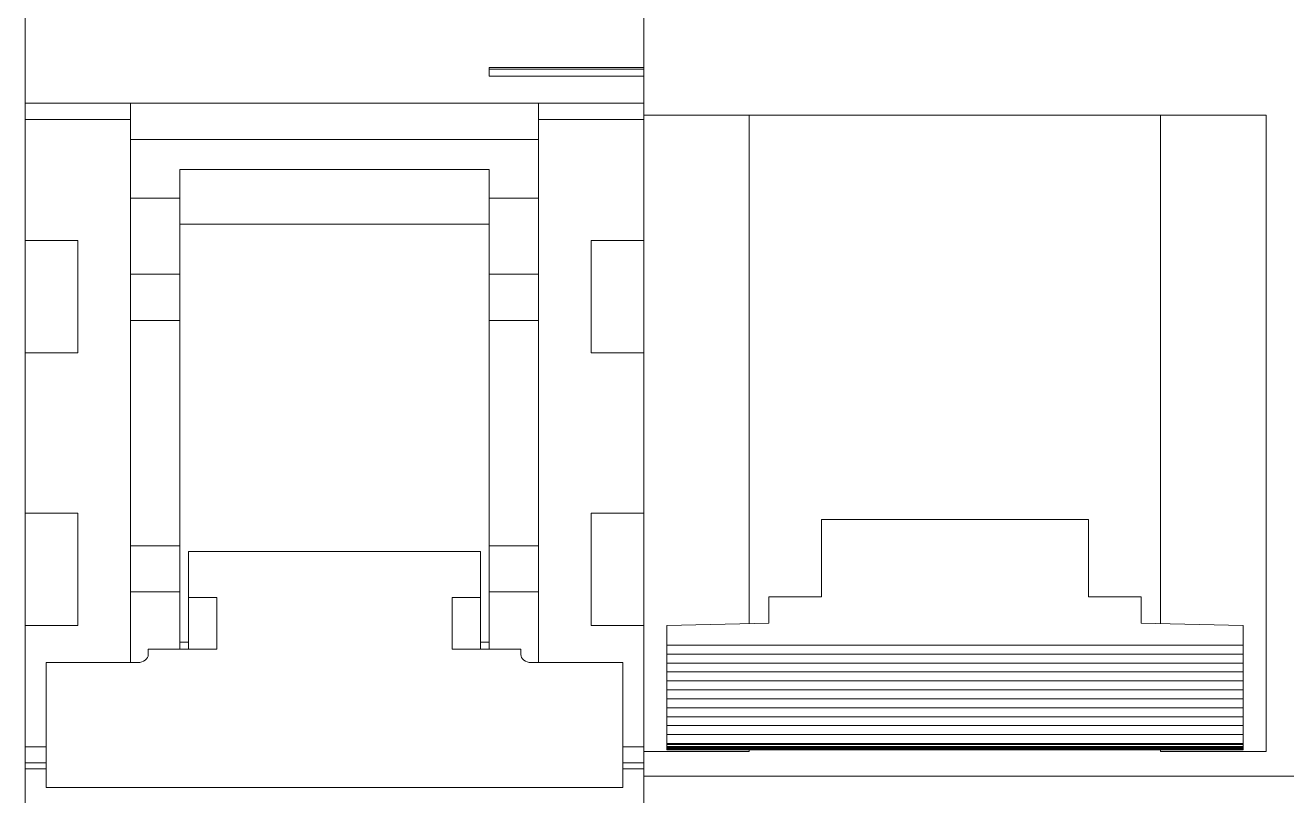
# Model space of a CAD drawing. Header units: millimetres. Extents: x 1359 to 3577, y 1333 to 3557.
# Drawn here: x 2268.15 to 2304.04, y 2745.13 to 2767.05 of the extents above; entities that cross this region are included whole.
import ezdxf

# ---------------------------------------------------------------- set-up
doc = ezdxf.new("R2010")
doc.units = ezdxf.units.MM
doc.layers.add('000-PI-Oprema', color=30, linetype='Continuous', lineweight=5)
doc.layers.add('002-PI-Kabelska kanalica', color=150, linetype='Continuous')

# ---------------------------------------------------------------- blocks, each defined once
blk = doc.blocks.new('5TE8112')
at = {"layer": '000-PI-Oprema', "color": 0, "linetype": 'ByBlock', "lineweight": 0}
for p, q in [((1289.453, 139.821), (1289.453, 115.654)), ((1307.053, 139.821), (1307.053, 116.671)), ((1302.653, 116.671), (1302.653, 116.421)), ((1307.053, 116.671), (1302.653, 116.671)), ((1307.053, 116.671), (1307.053, 116.621)), ((1302.653, 116.621), (1307.053, 116.621)), ((1302.653, 116.421), (1307.053, 116.421)), ((1307.053, 116.621), (1307.053, 116.421)), ((1307.053, 116.421), (1307.053, 115.654)), ((1289.453, 115.192), (1289.453, 115.654)), ((1289.453, 115.654), (1307.053, 115.654)), ((1307.053, 115.654), (1307.053, 115.192)), ((1289.453, 115.194), (1289.453, 111.749)), ((1292.453, 99.743), (1292.453, 115.194)), ((1304.053, 115.194), (1304.053, 99.743)), ((1307.053, 115.194), (1307.053, 111.749)), ((1293.853, 113.773), (1293.853, 112.95)), ((1302.653, 113.773), (1293.853, 113.773)), ((1302.653, 113.773), (1302.653, 112.95)), ((1293.853, 110.787), (1293.853, 112.952)), ((1302.653, 112.952), (1302.653, 110.787)), ((1302.653, 112.213), (1293.853, 112.213)), ((1289.453, 111.749), (1289.453, 108.549)), ((1289.453, 111.749), (1290.953, 111.749)), ((1290.953, 111.749), (1290.953, 108.549)), ((1305.553, 108.549), (1305.553, 111.749)), ((1305.553, 111.749), (1307.053, 111.749)), ((1307.053, 111.749), (1307.053, 108.549)), ((1292.453, 110.787), (1293.853, 110.787)), ((1293.853, 110.787), (1293.853, 109.477)), ((1302.653, 110.787), (1302.653, 109.477)), ((1302.653, 110.787), (1304.053, 110.787)), ((1293.853, 109.477), (1292.453, 109.477)), ((1293.853, 103.064), (1293.853, 109.477)), ((1304.053, 109.477), (1302.653, 109.477)), ((1302.653, 109.477), (1302.653, 103.064)), ((1290.953, 108.549), (1289.453, 108.549)), ((1289.453, 108.549), (1289.453, 103.992)), ((1307.053, 108.549), (1305.553, 108.549)), ((1307.053, 108.549), (1307.053, 103.992)), ((1289.453, 103.992), (1289.453, 100.792)), ((1290.953, 103.992), (1289.453, 103.992)), ((1290.953, 103.992), (1290.953, 100.792)), ((1305.553, 100.792), (1305.553, 103.992)), ((1305.553, 103.992), (1307.053, 103.992)), ((1307.053, 103.992), (1307.053, 100.792)), ((1292.453, 103.064), (1293.853, 103.064)), ((1293.853, 103.064), (1293.853, 101.754)), ((1302.653, 103.064), (1302.653, 101.754)), ((1302.653, 103.064), (1304.053, 103.064)), ((1294.103, 102.899), (1302.403, 102.899)), ((1294.103, 101.591), (1294.103, 102.899)), ((1302.403, 101.591), (1302.403, 102.899)), ((1293.853, 101.754), (1292.453, 101.754)), ((1293.853, 100.126), (1293.853, 101.754)), ((1294.103, 101.591), (1294.103, 100.126)), ((1294.103, 101.591), (1294.903, 101.591)), ((1294.903, 100.126), (1294.903, 101.591)), ((1301.603, 101.591), (1301.603, 100.126)), ((1302.403, 101.591), (1301.603, 101.591)), ((1302.403, 100.126), (1302.403, 101.591)), ((1302.653, 101.754), (1302.653, 100.126)), ((1304.053, 101.754), (1302.653, 101.754)), ((1290.953, 100.792), (1289.453, 100.792)), ((1289.453, 100.792), (1289.453, 97.348)), ((1307.053, 100.792), (1305.553, 100.792)), ((1307.053, 100.792), (1307.053, 97.348)), ((1293.853, 100.324), (1294.103, 100.324)), ((1302.403, 100.324), (1302.653, 100.324)), ((1292.953, 100.126), (1294.903, 100.126)), ((1292.953, 99.972), (1292.953, 100.126)), ((1301.603, 100.126), (1303.553, 100.126)), ((1303.553, 99.972), (1303.553, 100.126)), ((1290.053, 99.743), (1290.053, 98.976)), ((1290.053, 99.743), (1292.653, 99.743)), ((1303.853, 99.743), (1306.453, 99.743)), ((1306.453, 99.743), (1306.453, 98.976)), ((1290.053, 98.976), (1290.053, 98.784)), ((1290.053, 98.554), (1290.053, 98.784)), ((1306.453, 98.976), (1306.453, 98.784)), ((1306.453, 98.784), (1306.453, 98.554)), ((1290.053, 98.554), (1290.053, 98.361)), ((1290.053, 98.131), (1290.053, 98.361)), ((1306.453, 98.554), (1306.453, 98.361)), ((1306.453, 98.361), (1306.453, 98.131)), ((1290.053, 97.938), (1290.053, 98.131)), ((1306.453, 98.131), (1306.453, 97.938)), ((1290.053, 97.709), (1290.053, 97.938)), ((1290.053, 97.516), (1290.053, 97.709)), ((1306.453, 97.938), (1306.453, 97.709)), ((1306.453, 97.709), (1306.453, 97.516)), ((1289.453, 96.888), (1289.453, 97.349)), ((1290.053, 97.286), (1290.053, 97.516)), ((1290.053, 97.093), (1290.053, 97.286)), ((1306.453, 97.516), (1306.453, 97.286)), ((1306.453, 97.286), (1306.453, 97.093)), ((1307.053, 97.349), (1307.053, 96.888)), ((1290.053, 96.863), (1290.053, 97.093)), ((1306.453, 97.093), (1306.453, 96.863)), ((1290.053, 96.888), (1289.453, 96.888)), ((1289.453, 96.721), (1289.453, 96.888)), ((1289.453, 95.721), (1289.453, 96.721)), ((1290.053, 96.67), (1290.053, 96.863)), ((1290.053, 96.441), (1290.053, 96.67)), ((1306.453, 96.888), (1307.053, 96.888)), ((1306.453, 96.863), (1306.453, 96.67)), ((1306.453, 96.67), (1306.453, 96.441)), ((1307.053, 96.888), (1307.053, 96.721)), ((1307.053, 95.721), (1307.053, 96.721)), ((1290.053, 96.183), (1290.053, 96.441)), ((1306.453, 96.441), (1306.453, 96.183)), ((1290.053, 96.183), (1306.453, 96.183))]:
    blk.add_line(p, q, dxfattribs=at)
for centre, start_param, end_param in [((1292.653, 99.972), 4.712389, 6.283185), ((1303.853, 99.972), 3.141593, 4.712389)]:
    blk.add_ellipse(centre, major_axis=(0.3, 0), ratio=0.766044, start_param=start_param, end_param=end_param, dxfattribs=at)
for points, degree in [([(1292.453, 115.654), (1291.453, 115.654), (1290.453, 115.654), (1289.453, 115.654)], 3), ([(1292.453, 115.654), (1292.453, 115.504), (1292.453, 115.253), (1292.453, 115.194)], 2), ([(1304.053, 115.194), (1304.053, 115.252), (1304.053, 115.503), (1304.053, 115.654)], 2), ([(1307.053, 115.654), (1306.053, 115.654), (1305.053, 115.654), (1304.053, 115.654)], 3), ([(1292.453, 115.194), (1291.453, 115.194), (1290.453, 115.194), (1289.453, 115.194)], 3), ([(1307.053, 115.194), (1306.053, 115.194), (1305.053, 115.194), (1304.053, 115.194)], 3), ([(1304.053, 114.622), (1300.187, 114.622), (1296.32, 114.622), (1292.453, 114.622)], 3), ([(1293.853, 112.952), (1293.387, 112.952), (1292.92, 112.952), (1292.453, 112.952)], 3), ([(1304.053, 112.952), (1303.587, 112.952), (1303.12, 112.952), (1302.653, 112.952)], 3), ([(1289.453, 97.348), (1289.653, 97.348), (1289.853, 97.348), (1290.053, 97.348)], 3), ([(1306.453, 97.348), (1306.653, 97.348), (1306.853, 97.348), (1307.053, 97.348)], 3), ([(1290.053, 96.721), (1289.853, 96.721), (1289.653, 96.721), (1289.453, 96.721)], 3), ([(1307.053, 96.721), (1306.853, 96.721), (1306.653, 96.721), (1306.453, 96.721)], 3)]:
    blk.add_open_spline(points, degree=degree, dxfattribs=at)
blk = doc.blocks.new('*U56')
at = {"layer": '000-PI-Oprema', "color": 0, "linetype": 'ByBlock', "lineweight": 0, "ltscale": 0.25}
for points in [[(0, 41.952), (0, 66.659)], [(0, 23.857), (0, 41.952)], [(3, 41.952), (0, 41.952)], [(17.703, 41.953), (2.999, 41.953)], [(3, 27.492), (3, 41.952)], [(14.702, 41.952), (14.702, 27.492)], [(17.702, 41.952), (17.702, 23.857)], [(5.051, 30.453), (5.051, 28.253)], [(12.651, 30.453), (5.051, 30.453)], [(12.651, 28.253), (12.651, 30.453)], [(3.551, 28.253), (5.051, 28.253)], [(3.551, 27.504), (3.551, 28.253)], [(12.651, 28.253), (14.152, 28.253)], [(14.152, 27.504), (14.152, 28.253)], [(3.551, 27.504), (0.65, 27.436)], [(0.65, 26.879), (0.65, 27.436)], [(17.052, 27.436), (14.152, 27.504)], [(17.052, 26.879), (17.052, 27.436)], [(17.052, 26.879), (0.65, 26.879)], [(0.65, 26.624), (0.65, 26.879)], [(0.65, 26.624), (17.052, 26.624)], [(0.65, 26.624), (0.65, 26.37)], [(17.052, 26.624), (17.052, 26.879)], [(17.052, 26.624), (17.052, 26.37)], [(0.65, 26.37), (17.052, 26.37)], [(0.65, 26.116), (0.65, 26.37)], [(17.052, 26.116), (17.052, 26.37)], [(0.65, 26.116), (17.052, 26.116)], [(0.65, 26.116), (0.65, 25.861)], [(0.65, 25.861), (17.052, 25.861)], [(0.65, 25.607), (0.65, 25.861)], [(17.052, 26.116), (17.052, 25.861)], [(17.052, 25.607), (17.052, 25.861)], [(0.65, 25.607), (17.052, 25.607)], [(0.65, 25.607), (0.65, 25.352)], [(17.052, 25.607), (17.052, 25.352)], [(0.65, 25.352), (17.052, 25.352)], [(0.65, 25.098), (0.65, 25.352)], [(17.052, 25.098), (17.052, 25.352)], [(0.65, 25.098), (17.052, 25.098)], [(0.65, 25.098), (0.65, 24.843)], [(0.65, 24.843), (17.052, 24.843)], [(0.65, 24.589), (0.65, 24.843)], [(17.052, 25.098), (17.052, 24.843)], [(17.052, 24.589), (17.052, 24.843)], [(0.65, 24.589), (17.052, 24.589)], [(0.65, 24.589), (0.65, 24.335)], [(17.052, 24.589), (17.052, 24.335)], [(0.65, 24.335), (17.052, 24.335)], [(0.65, 24.081), (0.65, 24.335)], [(17.052, 24.081), (0.65, 24.081)], [(0.65, 24.051), (0.65, 24.081)], [(0.65, 24.051), (17.052, 24.051)], [(0.65, 24.051), (0.65, 23.993)], [(17.052, 24.081), (17.052, 24.335)], [(17.052, 24.051), (17.052, 24.081)], [(17.052, 24.051), (17.052, 23.993)], [(0, 23.153), (0, 23.857)], [(0, 23.857), (3, 23.857)], [(0.65, 23.993), (17.052, 23.993)], [(0.65, 23.993), (0.65, 23.974)], [(0.65, 23.974), (17.052, 23.974)], [(0.65, 23.974), (0.65, 23.954)], [(0.65, 23.954), (17.052, 23.954)], [(0.65, 23.954), (0.65, 23.935)], [(0.65, 23.935), (17.052, 23.935)], [(0.65, 23.935), (0.65, 23.916)], [(0.65, 23.916), (17.052, 23.916)], [(0.65, 23.916), (0.65, 23.897)], [(0.65, 23.897), (17.052, 23.897)], [(3, 23.857), (3, 23.897)], [(14.702, 23.897), (14.702, 23.857)], [(14.702, 23.857), (17.702, 23.857)], [(17.052, 23.993), (17.052, 23.974)], [(17.052, 23.974), (17.052, 23.954)], [(17.052, 23.954), (17.052, 23.935)], [(17.052, 23.935), (17.052, 23.916)], [(17.052, 23.916), (17.052, 23.897)], [(0, 23.153), (35.405, 23.153)], [(0, 22.353), (0, 23.153)]]:
    blk.add_lwpolyline(points, dxfattribs=at)

msp = doc.modelspace()

# ---------------------------------------------------------------- block references
at = {"layer": '002-PI-Kabelska kanalica', "color": 0, "linetype": 'ByBlock', "lineweight": 0}
for name, p in [('5TE8112', (978.692, 2649.173)), ('*U56', (2285.746, 2722.532))]:
    msp.add_blockref(name, p, dxfattribs=at)

doc.saveas('drawing.dxf')
